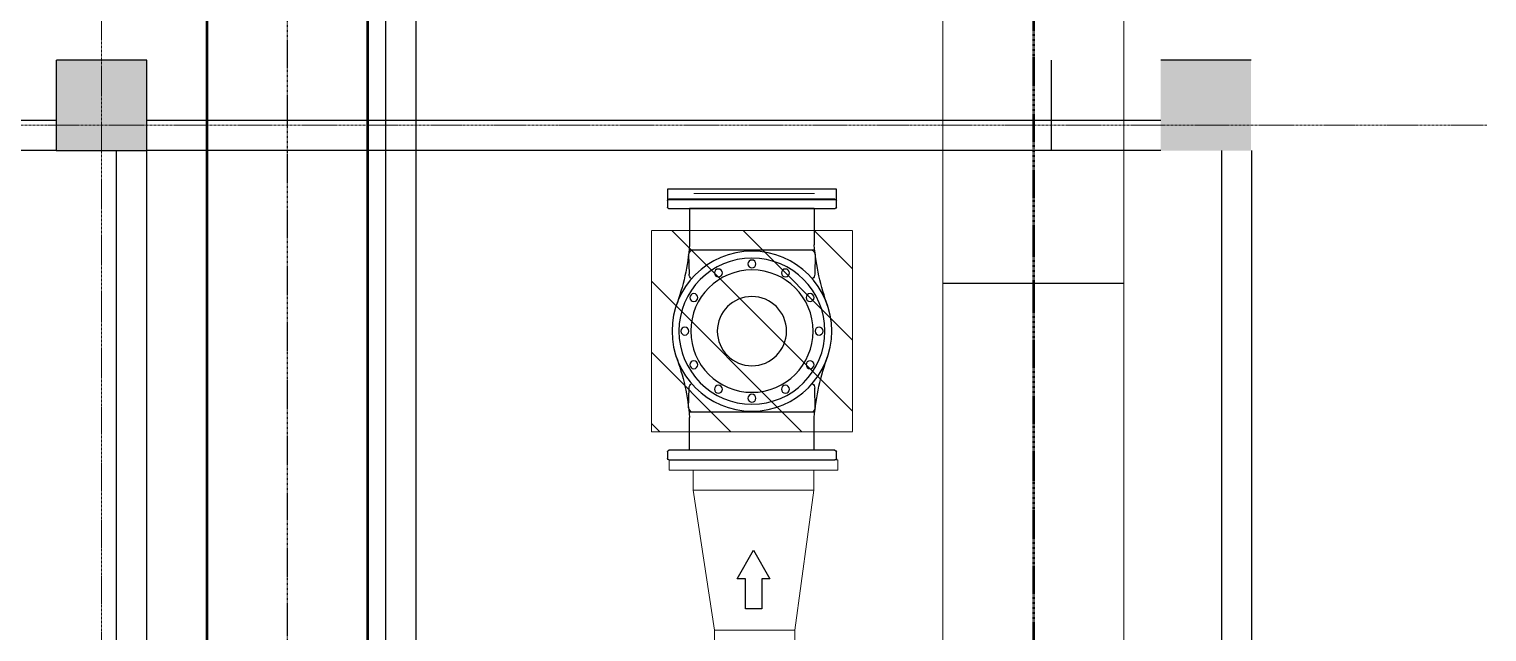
# Model space of a CAD drawing. Header units: inches. Extents: x 86328 to 235202, y 68629 to 184293.
# Drawn here: x 186141 to 193392, y 130923 to 133919 of the extents above; entities that cross this region are included whole.
import ezdxf

# ---------------------------------------------------------------- set-up
doc = ezdxf.new("R2010")
doc.units = ezdxf.units.IN
doc.header["$MEASUREMENT"] = 0
for name, pattern in [('CENTER', [2, 1.25, -0.25, 0.25, -0.25]), ('HIDDEN', [0.375, 0.25, -0.125]), ('PHANTOM2', [1.25, 0.625, -0.125, 0.125, -0.125, 0.125, -0.125])]:
    doc.linetypes.add(name, pattern=pattern)
doc.layers.add('.5', color=8, linetype='Continuous', lineweight=0)
doc.layers.add('DIM', color=251, linetype='Continuous', lineweight=0)
for name, color, linetype in [('2', 2, 'HIDDEN'), ('ID_LEGEND', 3, 'Continuous'), ('M-HVAC-EQPM-NEW', 5, 'Continuous'), ('PIPE', 3, 'Continuous'), ('pipes', 2, 'Continuous'), ('text', 3, 'Continuous')]:
    doc.layers.add(name, color=color, linetype=linetype)

# ---------------------------------------------------------------- blocks, each defined once
blk = doc.blocks.new('SPS')
at = {"color": 5}
for p, q in [((250016.5, 210146.8), (250016.5, 210198.8)), ((250016.5, 210198.8), (250856.5, 210198.8)), ((250856.5, 210198.8), (250856.5, 210146.8)), ((250856.5, 210146.8), (250016.5, 210146.8)), ((250428.5, 208403.4), (250347.5, 208261.1)), ((250509.5, 208261.1), (250428.5, 208403.4)), ((250347.5, 208261.1), (250388, 208261.1)), ((250388, 208261.1), (250388, 208112.7)), ((250469, 208261.1), (250509.5, 208261.1)), ((250469, 208112.7), (250469, 208261.1)), ((250388, 208112.7), (250469, 208112.7))]:
    blk.add_line(p, q, dxfattribs=at)
at = {"color": 5, "lineweight": -3, "ltscale": 5}
for p, q in [((250016.5, 210108.8), (250016.5, 210142.3)), ((250023.7, 210149.6), (250849.3, 210149.6)), ((250856.5, 210142.3), (250856.5, 210108.8)), ((250849.3, 210101.6), (250023.7, 210101.6)), ((250016.5, 208859.7), (250016.5, 208893.2)), ((250023.7, 208900.4), (250849.3, 208900.4)), ((250856.5, 208893.2), (250856.5, 208859.7)), ((250849.3, 208852.4), (250023.7, 208852.4))]:
    blk.add_line(p, q, dxfattribs=at)
for centre, start, end in [((250023.7, 210142.3), 90, 180), ((250849.3, 210142.3), 0, 90), ((250023.7, 210108.8), 180, 270), ((250849.3, 210108.8), 270, 0), ((250023.7, 208893.2), 90, 180), ((250849.3, 208893.2), 0, 90), ((250023.7, 208859.7), 180, 270), ((250849.3, 208859.7), 270, 0)]:
    blk.add_arc(centre, 7.24, start, end, dxfattribs=at)
at = {"layer": 'DIM', "color": 5, "linetype": 'Continuous', "ltscale": 10}
for p, q in [((250725.9, 210176.7), (250125.9, 210176.7)), ((250848.5, 208852.4), (250008.5, 208852.4)), ((250008.5, 208852.4), (250008.5, 208802.4)), ((250848.5, 208802.4), (250848.5, 208852.4)), ((250008.5, 208802.4), (250848.5, 208802.4)), ((250128.5, 208802.4), (250128.5, 208702.4)), ((250728.5, 208802.4), (250728.5, 208702.4)), ((250128.5, 208702.4), (250222.4, 208006.6)), ((250728.5, 208702.4), (250622.4, 208006.6)), ((250222.4, 207906.6), (250222.4, 208006.6)), ((250222.4, 208006.6), (250622.4, 208006.6)), ((250622.4, 208006.6), (250622.4, 207906.6))]:
    blk.add_line(p, q, dxfattribs=at)
at = {"layer": 'DIM', "color": 5, "linetype": 'HIDDEN', "ltscale": 7}
for p, q in [((250936.5, 209992.9), (249936.5, 209992.9)), ((249936.5, 209992.9), (249936.5, 208992.9)), ((250936.5, 208992.9), (250936.5, 209992.9)), ((249936.5, 208992.9), (250936.5, 208992.9))]:
    blk.add_line(p, q, dxfattribs=at)
at = {"layer": 'DIM', "color": 5, "linetype": 'Continuous'}
for p, q in [((249936.5, 209802), (250127.4, 209992.9)), ((249936.5, 209448.5), (250480.9, 209992.9)), ((249936.5, 209094.9), (250834.5, 209992.9)), ((250188, 208992.9), (250936.5, 209741.4)), ((250541.6, 208992.9), (250936.5, 209387.8)), ((250895.2, 208992.9), (250936.5, 209034.3))]:
    blk.add_line(p, q, dxfattribs=at)
at = {"layer": 'DIM', "color": 5}
for p, q in [((250128.5, 208802.4), (250728.5, 208802.4)), ((250128.5, 208702.4), (250728.5, 208702.4))]:
    blk.add_line(p, q, dxfattribs=at)
at = {"layer": 'ID_LEGEND', "color": 5}
blk.add_circle((250436.5, 209492.9), 172.1, dxfattribs=at)
at = {"layer": 'PIPE', "color": 5}
for p, q in [((250126.4, 210101.6), (250126.4, 209921.7)), ((250126.4, 210101.6), (250746.6, 210101.6)), ((250746.6, 210101.6), (250746.6, 209921.7)), ((250121.5, 209873.6), (250124, 209776)), ((250124, 209896), (250749, 209896)), ((250751.5, 209873.6), (250749, 209776)), ((250121.5, 209112.3), (250124, 209209.8)), ((250751.5, 209112.3), (250749, 209209.8)), ((250124, 209089.8), (250749, 209089.8)), ((250126.4, 208900.4), (250126.4, 209064.1)), ((250746.6, 208900.4), (250746.6, 209064.1)), ((250126.4, 208900.4), (250746.6, 208900.4))]:
    blk.add_line(p, q, dxfattribs=at)
for centre, radius in [((250436.5, 209492.9), 397.5), ((250436.5, 209492.9), 363.2), ((250436.5, 209826.6), 19.8), ((250436.5, 209492.9), 304.2), ((250269.7, 209781.9), 19.8), ((250603.3, 209781.9), 19.8), ((250147.5, 209659.8), 19.8), ((250725.5, 209659.8), 19.8), ((250102.8, 209492.9), 19.8), ((250770.2, 209492.9), 19.8), ((250147.5, 209326.1), 19.8), ((250725.5, 209326.1), 19.8), ((250269.7, 209204), 19.8), ((250436.5, 209159.3), 19.8), ((250603.3, 209204), 19.8)]:
    blk.add_circle(centre, radius, dxfattribs=at)
for centre, radius, start, end in [((248985.5, 210014.9), 1144.7, 339.65876, 355.3314), ((251887.5, 210014.9), 1144.7, 184.6686, 200.34124), ((250162.5, 209862.8), 42.5, 128.49922, 165.25161), ((250710.5, 209862.8), 42.5, 14.74839, 51.50078), ((250150.5, 209775.5), 26.5, 178.86534, 237.03437), ((250722.5, 209775.5), 26.5, 302.96563, 1.13466), ((248985.5, 208971), 1144.7, 4.6686, 20.34124), ((251887.5, 208971), 1144.7, 159.65876, 175.3314), ((250150.5, 209210.4), 26.5, 122.96563, 181.13466), ((250722.5, 209210.4), 26.5, 358.86534, 57.03437), ((250162.5, 209123.1), 42.5, 194.74839, 231.50078), ((250710.5, 209123.1), 42.5, 308.49922, 345.25161)]:
    blk.add_arc(centre, radius, start, end, dxfattribs=at)

msp = doc.modelspace()

# ---------------------------------------------------------------- hatches: boundary and pattern name
at = {"layer": 'DIM', "linetype": 'HIDDEN', "lineweight": 25, "ltscale": 10}
for color, points in [(8, [(186726.3, 133765.4), (186276.3, 133765.4), (186276.3, 133315.4), (186726.3, 133315.4)]), (5, [(192219.5, 133765.4), (191769.5, 133765.4), (191769.5, 133315.4), (192219.5, 133315.4)])]:
    msp.add_hatch(color=color, dxfattribs=at).paths.add_polyline_path(points)

# ---------------------------------------------------------------- linework, layer by layer
at = {"layer": '.5', "color": 8, "linetype": 'CENTER', "ltscale": 10}
for p, q in [((186501.3, 116744.2), (186501.3, 148028.9)), ((193391.9, 133442.1), (128877.6, 133442.1))]:
    msp.add_line(p, q, dxfattribs=at)
at = {"color": 8, "linetype": 'PHANTOM2', "ltscale": 20}
msp.add_line((187426.3, 125728.4), (187426.3, 135872.7), dxfattribs=at)
at = {"layer": '2', "color": 8}
msp.add_line((190686.3, 132656.2), (191586.3, 132656.2), dxfattribs=at)
at = {"layer": 'DIM', "color": 8, "linetype": 'PHANTOM2', "lineweight": 50, "ltscale": 20}
msp.add_line((191136.3, 137346.4), (191136.3, 119752.7), dxfattribs=at)
at = {"layer": 'DIM', "color": 8, "lineweight": 50}
for p, q in [((187026.3, 126737.6), (187026.3, 135165.2)), ((187826.3, 126737.6), (187826.3, 135165.2))]:
    msp.add_line(p, q, dxfattribs=at)
at = {"layer": 'DIM', "color": 8}
for p, q in [((190686.3, 123749.9), (190686.3, 135137.7)), ((191586.3, 123749.9), (191586.3, 135137.7))]:
    msp.add_line(p, q, dxfattribs=at)
at = {"layer": 'DIM', "color": 8, "linetype": 'HIDDEN', "lineweight": 25, "ltscale": 10}
for p, q in [((186726.3, 133765.4), (186276.3, 133765.4)), ((186276.3, 133765.4), (186276.3, 133315.4)), ((186726.3, 133315.4), (186726.3, 133765.4)), ((191226.3, 133315.4), (191226.3, 133765.4)), ((192219.5, 133765.4), (191769.5, 133765.4)), ((186276.3, 133465.4), (182226.3, 133465.4)), ((186276.3, 133315.4), (150276.3, 133315.4)), ((186276.3, 133315.4), (186726.3, 133315.4)), ((186576.3, 127515.4), (186576.3, 133315.4)), ((186726.3, 127515.4), (186726.3, 133315.4))]:
    msp.add_line(p, q, dxfattribs=at)
at = {"layer": 'DIM', "color": 5, "linetype": 'HIDDEN', "lineweight": 25, "ltscale": 10}
for p, q in [((191769.5, 133465.4), (186726.3, 133465.4)), ((191769.5, 133315.4), (186726.3, 133315.4)), ((192073.5, 127515.4), (192073.5, 133315.4)), ((192223.5, 127515.4), (192223.5, 133315.4))]:
    msp.add_line(p, q, dxfattribs=at)
at = {"layer": 'pipes', "color": 8, "ltscale": 2000}
for p, q in [((187914.5, 139293.2), (187914.5, 124128.5)), ((188064.5, 139293.2), (188064.5, 118597.7))]:
    msp.add_line(p, q, dxfattribs=at)
at = {"layer": 'text', "color": 8}
msp.add_line((190686.3, 132656.2), (191586.3, 132656.2), dxfattribs=at)

# ---------------------------------------------------------------- block references
at = {"layer": 'M-HVAC-EQPM-NEW', "color": 8, "xscale": -1}
msp.add_blockref('SPS', (440173, -77074.9), dxfattribs=at)

doc.saveas('drawing.dxf')
